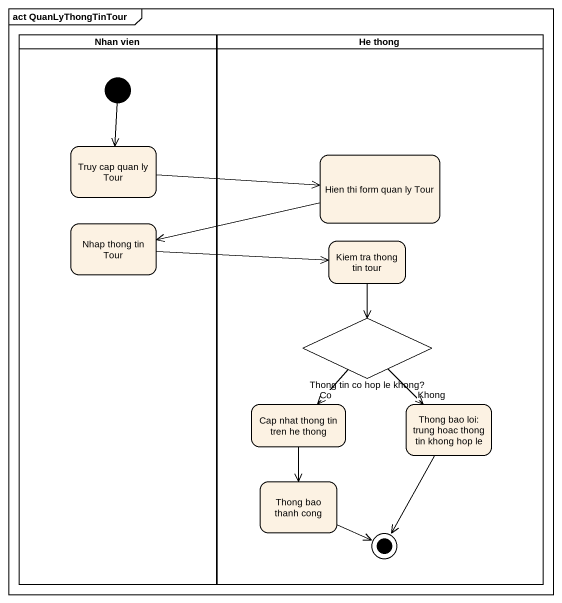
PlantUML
@startuml
mainframe act QuanLyThongTinTour
hide empty description
state "Nhan vien" as Nhan_vien <<partition>> {
  state "Truy cap quan ly Tour" as Truy_cap_quan_ly_Tour
  state "Nhap thong tin Tour" as Nhap_thong_tin_Tour
  [*] --> Truy_cap_quan_ly_Tour
}
state "He thong" as He_thong <<partition>> {
  state "Hien thi form quan ly Tour" as Hien_thi_form_quan_ly_Tour
  state "Kiem tra thong tin tour" as Kiem_tra_thong_tin_tour
  state "Thong tin co hop le khong?" as Thong_tin_co_hop_le_khong <<choice>>
  state "Cap nhat thong tin tren he thong" as Cap_nhat_thong_tin_tren_he
  state "Thong bao loi: trung hoac thong tin khong hop le" as Thong_bao_loi_trung_hoac
  state "Thong bao thanh cong" as Thong_bao_thanh_cong
  Thong_bao_loi_trung_hoac --> [*]
  Thong_bao_thanh_cong -right-> [*]
}
Truy_cap_quan_ly_Tour -right-> Hien_thi_form_quan_ly_Tour
Hien_thi_form_quan_ly_Tour -left-> Nhap_thong_tin_Tour
Nhap_thong_tin_Tour -right-> Kiem_tra_thong_tin_tour
Kiem_tra_thong_tin_tour --> Thong_tin_co_hop_le_khong
Thong_tin_co_hop_le_khong --> Cap_nhat_thong_tin_tren_he : Co
Thong_tin_co_hop_le_khong --> Thong_bao_loi_trung_hoac : Khong
Cap_nhat_thong_tin_tren_he --> Thong_bao_thanh_cong
@enduml
